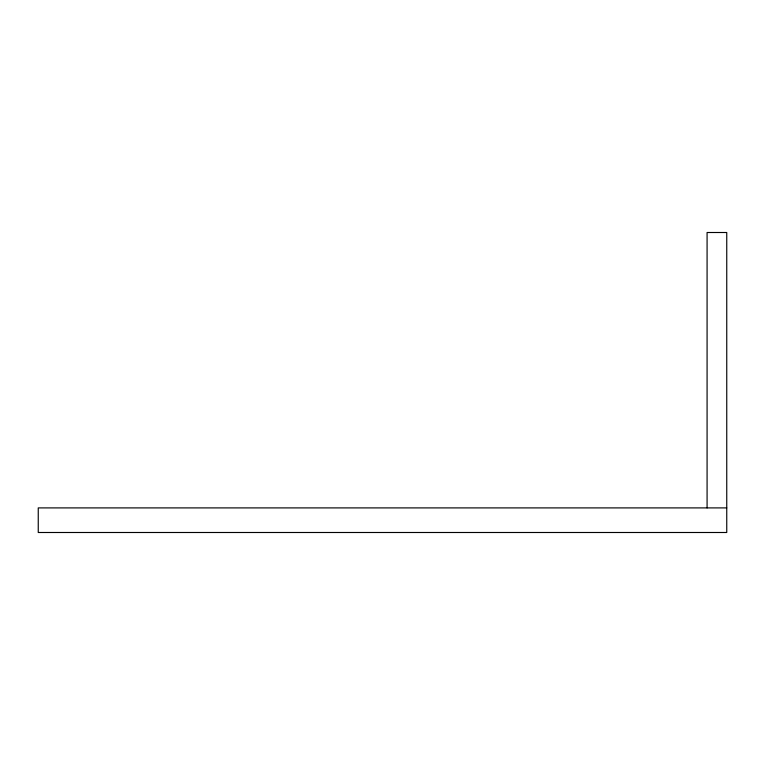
<?xml version="1.0" encoding="UTF-8"?>
<svg xmlns="http://www.w3.org/2000/svg" width="765" height="765" viewBox="0 0 765 765"><rect width="100%" height="100%" fill="white"/><g stroke="black" fill="none" stroke-linecap="round" stroke-linejoin="round"><path stroke-width="1.15" d="M726.75 507.903L38.25 507.903L38.25 532.497L726.75 532.497L726.75 232.503L707.08 232.503L707.08 507.903"/></g></svg>
